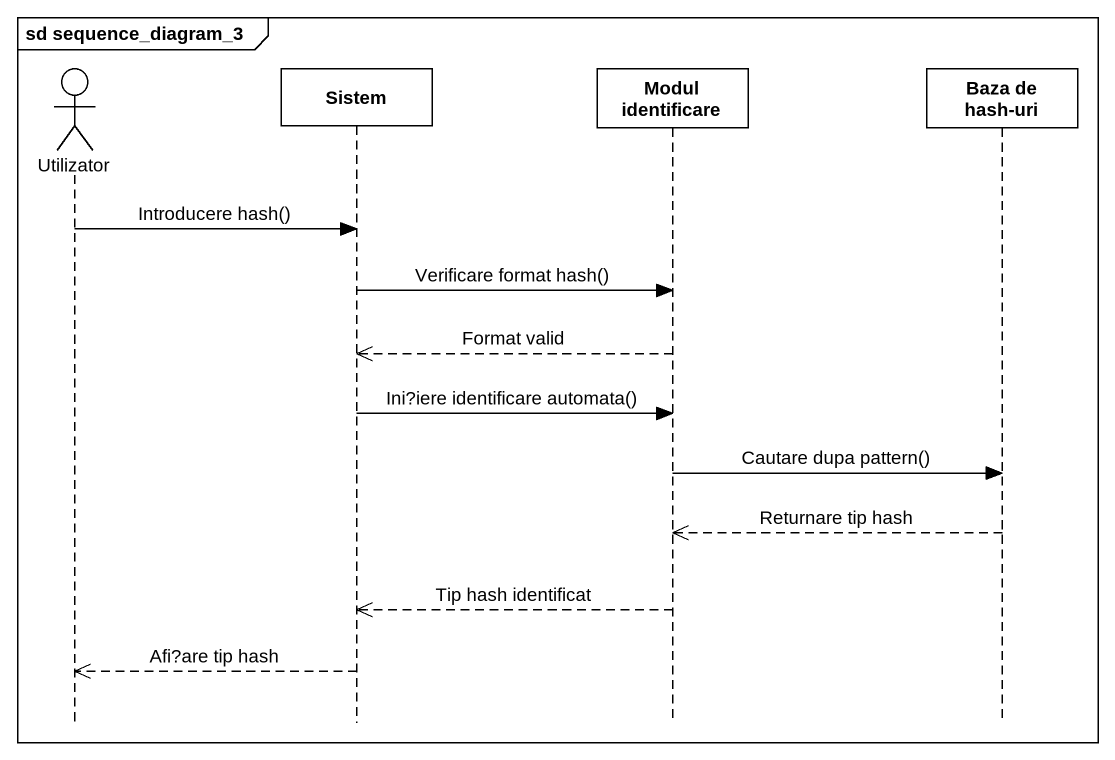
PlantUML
@startuml
mainframe sd sequence_diagram_3
hide footbox
actor Utilizator
participant Sistem
participant "Modul identificare" as Modul_identificare
participant "Baza de hash-uri" as Baza_de_hash_uri

Utilizator -> Sistem : Introducere hash()
Sistem -> Modul_identificare : Verificare format hash()
Modul_identificare -->> Sistem : Format valid
Sistem -> Modul_identificare : Ini?iere identificare automata()
Modul_identificare -> Baza_de_hash_uri : Cautare dupa pattern()
Baza_de_hash_uri -->> Modul_identificare : Returnare tip hash
Modul_identificare -->> Sistem : Tip hash identificat
Sistem -->> Utilizator : Afi?are tip hash
@enduml
